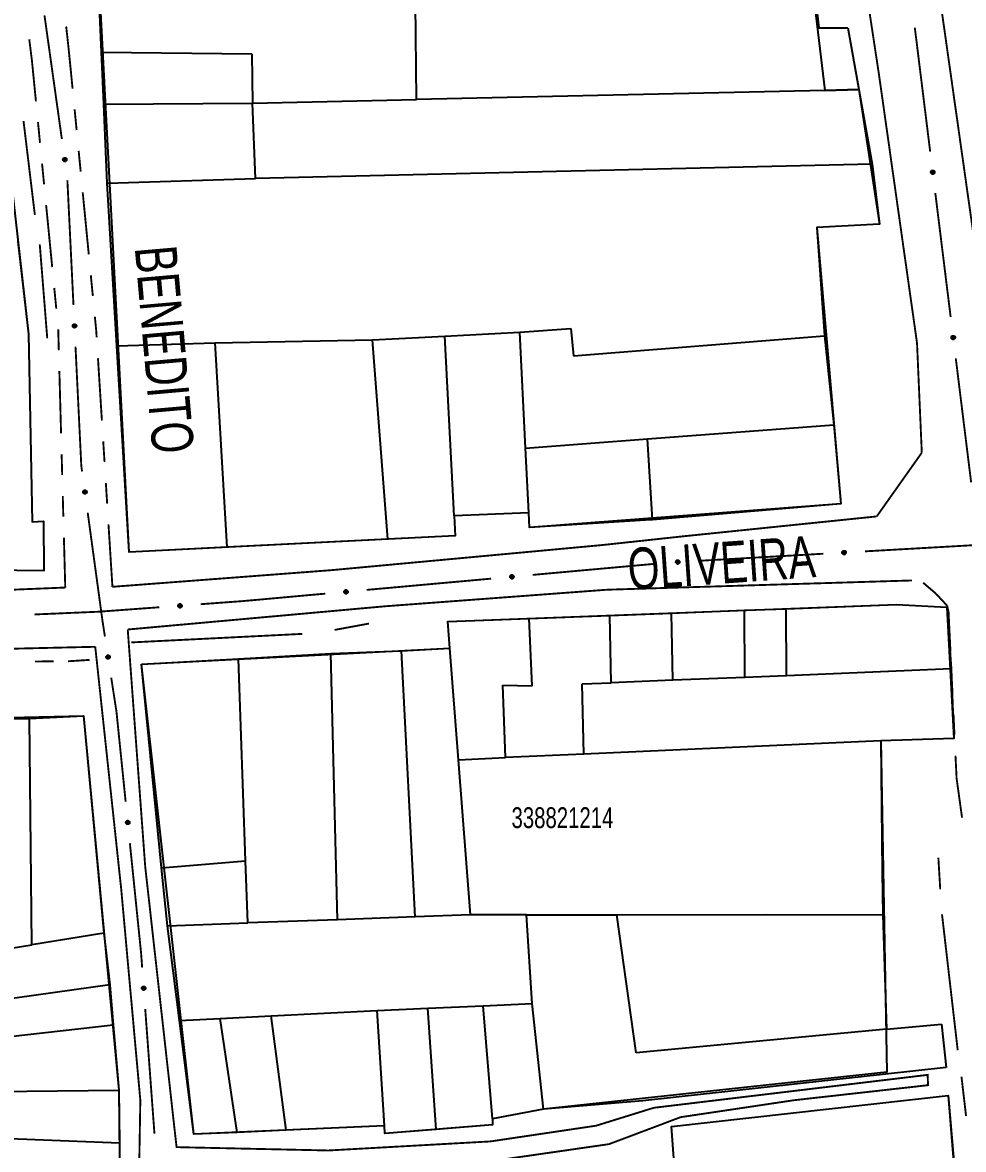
# Model space of a CAD drawing. Extents: x 203614 to 206284, y 4847494 to 4848495.
# Drawn here: x 204097.5 to 204187.9, y 4847630.7 to 4847738.9 of the extents above; entities that cross this region are included whole.
import ezdxf

# ---------------------------------------------------------------- set-up
doc = ezdxf.new("R2010")
doc.units = 0
doc.header["$LTSCALE"] = 1.5
doc.header["$MEASUREMENT"] = 0
doc.linetypes.add('PHANTOMX2', pattern=[5, 2.5, -0.5, 0.5, -0.5, 0.5, -0.5])
for name, color, linetype in [('CD-MALHA-LOTES', 40, 'CONTINUOUS'), ('CD_TXT_QUADRA', 7, 'CONTINUOUS'), ('HD-VALAS-DRENOS', 170, 'CONTINUOUS'), ('RU-QUADRAS', 210, 'CONTINUOUS'), ('SV-EIXO-RUA-N-PAV', 6, 'CONTINUOUS'), ('SV-EIXO-RUA-PAV', 20, 'CONTINUOUS'), ('SV-RUA-NAO-PAV-S-GUIA-C-GUIA', 7, 'PHANTOMX2'), ('SV-RUA-PAVIM-S-GUIA-C-GUIA', 7, 'CONTINUOUS'), ('SV-TXT-RUA-N-PAV-S-GUIA-C-GUIA', 7, 'CONTINUOUS'), ('SV-TXT-RUA-PAV-S-GUIA-C-GUIA', 7, 'CONTINUOUS')]:
    doc.layers.add(name, color=color, linetype=linetype)
doc.styles.add('ARIAL', font='ARIAL.TTF')

msp = doc.modelspace()

# ---------------------------------------------------------------- linework, layer by layer
at = {"layer": 'CD-MALHA-LOTES', "flags": 128}
for points in [[(204105.12, 4847736.07), (204104.65, 4847746.92)], [(204135.37, 4847731.51), (204135.24, 4847746.93)], [(204173.2, 4847745.63), (204174.02, 4847738.39)], [(204174.02, 4847738.39), (204176.82, 4847738.4)], [(204176.82, 4847738.4), (204177.88, 4847732.47)], [(204105.12, 4847736.07), (204119.57, 4847735.91)], [(204105.34, 4847731.06), (204105.12, 4847736.07)], [(204119.57, 4847735.91), (204119.62, 4847731.16)], [(204174.61, 4847732.39), (204135.37, 4847731.51)], [(204177.88, 4847732.47), (204174.61, 4847732.39)], [(204177.88, 4847732.47), (204179.15, 4847725.32)], [(204105.34, 4847731.06), (204119.62, 4847731.16)], [(204105.67, 4847723.48), (204105.34, 4847731.06)], [(204119.62, 4847731.16), (204135.37, 4847731.51)], [(204119.92, 4847723.94), (204119.62, 4847731.16)], [(204179.15, 4847725.32), (204119.92, 4847723.94)], [(204179.15, 4847725.32), (204179.87, 4847719.55)], [(204105.67, 4847723.48), (204119.92, 4847723.94)], [(204106.6, 4847707.86), (204105.67, 4847723.48)], [(204179.87, 4847719.55), (204173.83, 4847719.21)], [(204173.83, 4847719.21), (204174.56, 4847708.82)], [(204097.1, 4847717.88), (204098.13, 4847708.97), (204098.47, 4847690.96)], [(204138.12, 4847708.8), (204145.32, 4847709.17)], [(204145.32, 4847709.17), (204150.22, 4847709.54)], [(204145.87, 4847698.05), (204145.32, 4847709.17)], [(204150.22, 4847709.54), (204150.46, 4847706.89)], [(204106.6, 4847707.86), (204116.06, 4847708.15)], [(204116.06, 4847708.15), (204131.17, 4847708.44)], [(204117.21, 4847688.52), (204116.06, 4847708.15)], [(204131.17, 4847708.44), (204138.12, 4847708.8)], [(204132.62, 4847689.28), (204131.17, 4847708.44)], [(204139.01, 4847691.53), (204138.12, 4847708.8)], [(204150.46, 4847706.89), (204174.56, 4847708.82)], [(204174.56, 4847708.82), (204175.47, 4847700.27)], [(204107.79, 4847688.05), (204106.6, 4847707.86)], [(204157.57, 4847698.93), (204175.47, 4847700.27)], [(204175.47, 4847700.27), (204176.13, 4847692.68)], [(204145.87, 4847698.05), (204157.57, 4847698.93)], [(204158.06, 4847691.16), (204157.57, 4847698.93)], [(204146.18, 4847691.82), (204145.87, 4847698.05)], [(204146.18, 4847691.82), (204139.01, 4847691.53)], [(204146.25, 4847690.41), (204146.18, 4847691.82)], [(204176.13, 4847692.68), (204158.06, 4847691.16)], [(204098.47, 4847690.96), (204099.57, 4847691.03)], [(204099.57, 4847691.03), (204099.59, 4847686.27)], [(204139.01, 4847691.53), (204139.11, 4847689.6)], [(204157.88, 4847691.15), (204146.25, 4847690.41)], [(204158.06, 4847691.16), (204157.88, 4847691.15)], [(204132.62, 4847689.28), (204117.21, 4847688.52)], [(204139.11, 4847689.6), (204132.62, 4847689.28)], [(204117.21, 4847688.52), (204107.79, 4847688.05)], [(204099.59, 4847686.27), (204091.74, 4847686.36)], [(204153.95, 4847681.98), (204159.87, 4847682.2)], [(204159.87, 4847682.2), (204166.89, 4847682.47)], [(204160, 4847675.74), (204159.87, 4847682.2)], [(204166.89, 4847682.47), (204170.89, 4847682.62)], [(204166.91, 4847676.01), (204166.89, 4847682.47)], [(204170.89, 4847682.62), (204181.5, 4847683.03), (204186.33, 4847682.78)], [(204170.91, 4847676.18), (204170.89, 4847682.62)], [(204186.33, 4847682.78), (204186.73, 4847676.85)], [(204138.4, 4847681.39), (204146.22, 4847681.69)], [(204138.6, 4847678.84), (204138.4, 4847681.39)], [(204146.22, 4847681.69), (204153.95, 4847681.98)], [(204146.48, 4847675.22), (204146.22, 4847681.69)], [(204154.08, 4847675.51), (204153.95, 4847681.98)], [(204133.95, 4847678.56), (204138.6, 4847678.84)], [(204139.42, 4847668.12), (204138.6, 4847678.84)], [(204108.96, 4847677.28), (204118.3, 4847677.81)], [(204118.3, 4847677.81), (204127.15, 4847678.32)], [(204118.95, 4847658.39), (204118.3, 4847677.81)], [(204127.15, 4847678.32), (204133.95, 4847678.56)], [(204127.8, 4847652.75), (204127.15, 4847678.32)], [(204135.27, 4847653.02), (204133.95, 4847678.56)], [(204110.9, 4847657.74), (204108.96, 4847677.28)], [(204186.73, 4847676.85), (204170.91, 4847676.18)], [(204186.73, 4847676.85), (204186.99, 4847670.14)], [(204160, 4847675.74), (204154.08, 4847675.51)], [(204166.91, 4847676.01), (204160, 4847675.74)], [(204170.91, 4847676.18), (204166.91, 4847676.01)], [(204143.94, 4847668.32), (204143.68, 4847675.27)], [(204143.68, 4847675.27), (204146.48, 4847675.22)], [(204151.31, 4847675.41), (204154.08, 4847675.51)], [(204151.45, 4847668.65), (204151.31, 4847675.41)], [(204098.21, 4847672.08), (204103.41, 4847672.33)], [(204103.41, 4847672.33), (204105.36, 4847651.47)], [(204092.95, 4847671.98), (204098.21, 4847672.08)], [(204098.43, 4847650.34), (204098.21, 4847672.08)], [(204186.99, 4847670.14), (204179.97, 4847669.92)], [(204179.97, 4847669.92), (204151.45, 4847668.65)], [(204179.97, 4847669.92), (204180.11, 4847657.27)], [(204139.42, 4847668.12), (204143.94, 4847668.32)], [(204140.56, 4847653.21), (204139.42, 4847668.12)], [(204151.45, 4847668.65), (204143.94, 4847668.32)], [(204110.9, 4847657.74), (204118.95, 4847658.39)], [(204119.19, 4847652.45), (204118.95, 4847658.39)], [(204111.48, 4847652.17), (204110.9, 4847657.74)], [(204180.11, 4847657.27), (204180.19, 4847653.22)], [(204135.27, 4847653.02), (204127.8, 4847652.75)], [(204140.56, 4847653.21), (204135.27, 4847653.02)], [(204145.94, 4847653.22), (204140.56, 4847653.21)], [(204145.94, 4847653.22), (204154.64, 4847653.23)], [(204146.48, 4847644.7), (204145.94, 4847653.22)], [(204154.64, 4847653.23), (204169.02, 4847653.26)], [(204156.47, 4847639.96), (204154.64, 4847653.23)], [(204169.02, 4847653.26), (204180.19, 4847653.22)], [(204180.19, 4847653.22), (204180.54, 4847642.23)], [(204111.48, 4847652.17), (204119.19, 4847652.45)], [(204112.62, 4847643.06), (204111.48, 4847652.17)], [(204127.8, 4847652.75), (204119.19, 4847652.45)], [(204105.36, 4847651.47), (204098.43, 4847650.34)], [(204105.36, 4847651.47), (204105.93, 4847646.51)], [(204093.26, 4847649.51), (204098.43, 4847650.34)], [(204105.93, 4847646.51), (204093.35, 4847644.75)], [(204105.93, 4847646.51), (204106.26, 4847642.67)], [(204131.62, 4847644.04), (204136.47, 4847644.25)], [(204136.47, 4847644.25), (204141.8, 4847644.49)], [(204137.27, 4847632.6), (204136.47, 4847644.25)], [(204141.8, 4847644.49), (204146.48, 4847644.7)], [(204142.68, 4847633.63), (204141.8, 4847644.49)], [(204147.6, 4847634.57), (204146.48, 4847644.7)], [(204112.62, 4847643.06), (204116.53, 4847643.26)], [(204116.53, 4847643.26), (204121.44, 4847643.52)], [(204118.16, 4847632.32), (204116.53, 4847643.26)], [(204121.44, 4847643.52), (204131.62, 4847644.04)], [(204122.88, 4847632.54), (204121.44, 4847643.52)], [(204132.31, 4847632.96), (204131.62, 4847644.04)], [(204074.28, 4847639.05), (204106.26, 4847642.67)], [(204106.26, 4847642.67), (204106.79, 4847636.39)], [(204114.01, 4847632.15), (204112.62, 4847643.06)], [(204180.54, 4847642.23), (204156.47, 4847639.96)], [(204180.54, 4847642.23), (204185.81, 4847642.73)], [(204185.81, 4847642.73), (204186.26, 4847638.55)], [(204186.26, 4847638.55), (204157.11, 4847635.36), (204147.6, 4847634.57)], [(204074.33, 4847636.03), (204106.79, 4847636.39)], [(204106.79, 4847636.39), (204106.85, 4847631.33)], [(204159.87, 4847632.89), (204186.45, 4847635.88)], [(204186.45, 4847635.88), (204187.01, 4847629.57)], [(204147.6, 4847634.57), (204142.68, 4847633.63)], [(204142.68, 4847633.63), (204142.69, 4847633.04)], [(204074.43, 4847632.61), (204106.85, 4847631.33)], [(204118.16, 4847632.32), (204114.01, 4847632.15)], [(204122.88, 4847632.54), (204118.16, 4847632.32)], [(204132.31, 4847632.96), (204122.88, 4847632.54)], [(204132.36, 4847632.21), (204132.31, 4847632.96)], [(204137.27, 4847632.6), (204132.36, 4847632.21)], [(204142.69, 4847633.04), (204137.27, 4847632.6)], [(204160.33, 4847626.79), (204159.87, 4847632.89)], [(204106.85, 4847631.33), (204106.89, 4847626.82)]]:
    msp.add_lwpolyline(points, dxfattribs=at)
at = {"layer": 'HD-VALAS-DRENOS', "const_width": 0.18, "flags": 128}
for points in [[(204098.73, 4847720.43), (204097.64, 4847729.45)], [(204099.92, 4847708.59), (204099.2, 4847717.61)], [(204130.82, 4847681.19), (204127.52, 4847680.58)], [(204124.43, 4847680.2), (204107.99, 4847679.38)], [(204103.98, 4847677.7), (204101.91, 4847677.57)], [(204100.54, 4847677.56), (204098.75, 4847677.55)], [(204185.69, 4847655.68), (204185.51, 4847658.71)], [(204187.37, 4847640.22), (204185.86, 4847653.27)], [(204188.17, 4847633.91), (204187.73, 4847637.68)]]:
    msp.add_lwpolyline(points, dxfattribs=at)
at = {"layer": 'RU-QUADRAS', "color": 6, "linetype": 'Continuous'}
msp.add_lwpolyline([(204027.95, 4847729.84), (204027.94, 4847736.42), (204029.07, 4847745.01), (204030.07, 4847776.67), (204029.97, 4847799.67), (204031.77, 4847799.67), (204032.48, 4847832.94), (204085.15, 4847832.02, 0.0194719882), (204087.44, 4847788), (204094.52, 4847740.43), (204098.13, 4847708.97), (204098.47, 4847690.96), (204099.57, 4847691.03), (204099.59, 4847686.27), (204091.74, 4847686.36), (204044.85, 4847684.53), (204044.98, 4847683.22), (204029.17, 4847682.6), (204028.93, 4847715)], format="xyb", close=True, dxfattribs=at)
for points in [[(204167.35, 4847792.99), (204174.61, 4847732.39), (204177.88, 4847732.47), (204179.87, 4847719.55), (204173.83, 4847719.21), (204176.13, 4847692.68), (204146.25, 4847690.41), (204146.18, 4847691.82), (204139.01, 4847691.53), (204139.11, 4847689.6), (204107.79, 4847688.05), (204104.42, 4847752.09)], [(204160.33, 4847626.79), (204159.87, 4847632.89), (204186.45, 4847635.88), (204187.79, 4847619.2)]]:
    msp.add_lwpolyline(points, dxfattribs=at)
msp.add_lwpolyline([(204108.96, 4847677.28), (204138.6, 4847678.84), (204138.4, 4847681.39), (204181.5, 4847683.03), (204186.33, 4847682.78), (204186.99, 4847670.14), (204179.97, 4847669.92), (204180.55, 4847638.11), (204147.6, 4847634.57), (204142.68, 4847633.63), (204142.69, 4847633.04), (204132.36, 4847632.21), (204132.31, 4847632.96), (204114.01, 4847632.15)], close=True, dxfattribs=at)
msp.add_lwpolyline([(203982.7, 4847584.85, -0.0098193864), (203984.47, 4847652.92), (203983.48, 4847652.96), (203983.69, 4847670.61), (204028.15, 4847670.56), (204065.14, 4847672.38), (204065.18, 4847671.46), (204103.41, 4847672.33), (204106.79, 4847636.39), (204106.89, 4847626.82)], format="xyb", dxfattribs=at)
at = {"layer": 'SV-EIXO-RUA-N-PAV', "const_width": 0.18, "flags": 128}
for points in [[(204099.651447, 4847739.60665), (204101.322125, 4847727.723517)], [(204101.853647, 4847723.760076), (204102.438002, 4847711.774313)], [(204102.632787, 4847707.779058), (204103.168445, 4847696.792108)], [(204103.168445, 4847696.792108), (204103.19, 4847696.35)], [(204103.19, 4847696.35), (204103.26544, 4847695.797762)], [(204103.806845, 4847691.834572), (204105.160358, 4847681.926595)], [(204105.160358, 4847681.926595), (204105.22, 4847681.49)], [(204105.22, 4847681.49), (204105.456978, 4847679.948762)], [(204106.064869, 4847675.995223), (204106.520787, 4847673.030069)], [(204106.520787, 4847673.030069), (204106.57, 4847672.71)], [(204106.57, 4847672.71), (204107.450675, 4847664.078643)], [(204107.856695, 4847660.099303), (204108.871745, 4847650.150952)], [(204108.871745, 4847650.150952), (204108.93, 4847649.58)], [(204108.93, 4847649.58), (204109.035318, 4847648.157811)], [(204109.330725, 4847644.168734), (204110.216943, 4847632.201503)]]:
    msp.add_lwpolyline(points, dxfattribs=at)
at = {"layer": 'SV-EIXO-RUA-N-PAV', "flags": 128}
for points in [[(204101.689577, 4847725.900602), (204101.729051, 4847725.871727), (204101.757073, 4847725.838838), (204101.772549, 4847725.80468), (204101.778355, 4847725.770929), (204101.780405, 4847725.735732), (204101.774643, 4847725.69979), (204101.759411, 4847725.661314), (204101.730723, 4847725.621513), (204101.695145, 4847725.595021), (204101.662468, 4847725.578057), (204101.627624, 4847725.569977), (204101.593398, 4847725.568558), (204101.556261, 4847725.575778), (204101.517421, 4847725.591595), (204101.478097, 4847725.62141), (204101.450846, 4847725.653842), (204101.436744, 4847725.687275), (204101.428843, 4847725.722356), (204101.427181, 4847725.758315), (204101.43304, 4847725.793564), (204101.449036, 4847725.832641), (204101.478978, 4847725.871064), (204101.511015, 4847725.898613), (204101.54424, 4847725.91318), (204101.578953, 4847725.920182), (204101.614231, 4847725.922667), (204101.650602, 4847725.918379), (204101.689577, 4847725.900602)], [(204102.638348, 4847709.925556), (204102.675036, 4847709.893214), (204102.699955, 4847709.857916), (204102.712264, 4847709.822493), (204102.71498, 4847709.788355), (204102.713824, 4847709.753117), (204102.704821, 4847709.717847), (204102.686158, 4847709.680914), (204102.653973, 4847709.643883), (204102.616135, 4847709.620733), (204102.582053, 4847709.606806), (204102.546619, 4847709.601925), (204102.512405, 4847709.603621), (204102.476078, 4847709.614185), (204102.438835, 4847709.633464), (204102.402382, 4847709.666728), (204102.37819, 4847709.701501), (204102.367183, 4847709.736076), (204102.362501, 4847709.771731), (204102.364112, 4847709.807692), (204102.373149, 4847709.842263), (204102.392628, 4847709.879726), (204102.425937, 4847709.91527), (204102.460343, 4847709.939795), (204102.494755, 4847709.951284), (204102.52996, 4847709.955103), (204102.565318, 4847709.954374), (204102.601149, 4847709.9468), (204102.638348, 4847709.925556)], [(204103.625763, 4847693.973425), (204103.665124, 4847693.944395), (204103.693017, 4847693.911397), (204103.70836, 4847693.877179), (204103.714033, 4847693.843406), (204103.715946, 4847693.808201), (204103.710044, 4847693.772281), (204103.694662, 4847693.733866), (204103.665818, 4847693.694177), (204103.630137, 4847693.667825), (204103.597394, 4847693.650988), (204103.562518, 4847693.643044), (204103.528287, 4847693.641759), (204103.491179, 4847693.649124), (204103.452401, 4847693.665093), (204103.413194, 4847693.695062), (204103.38607, 4847693.7276), (204103.372099, 4847693.761087), (204103.364335, 4847693.796199), (204103.362813, 4847693.832164), (204103.36881, 4847693.86739), (204103.384958, 4847693.906405), (204103.41505, 4847693.94471), (204103.447194, 4847693.972133), (204103.480477, 4847693.986571), (204103.515217, 4847693.993436), (204103.550504, 4847693.995784), (204103.586858, 4847693.991354), (204103.625763, 4847693.973425)], [(204105.84789, 4847678.130734), (204105.887733, 4847678.102369), (204105.916177, 4847678.069844), (204105.932092, 4847678.035888), (204105.938332, 4847678.002215), (204105.940835, 4847677.967047), (204105.935537, 4847677.931034), (204105.920802, 4847677.892365), (204105.89263, 4847677.852197), (204105.857396, 4847677.82525), (204105.824941, 4847677.807866), (204105.790203, 4847677.799337), (204105.755998, 4847677.797478), (204105.718772, 4847677.804218), (204105.679731, 4847677.819533), (204105.640026, 4847677.84884), (204105.612359, 4847677.880918), (204105.597828, 4847677.914165), (204105.589475, 4847677.949142), (204105.58735, 4847677.985077), (204105.592755, 4847678.020398), (204105.608245, 4847678.059679), (204105.63769, 4847678.098484), (204105.669368, 4847678.126443), (204105.702403, 4847678.141438), (204105.737024, 4847678.148886), (204105.772266, 4847678.151826), (204105.80869, 4847678.148007), (204105.84789, 4847678.130734)], [(204107.748612, 4847662.243085), (204107.786961, 4847662.212731), (204107.813714, 4847662.178801), (204107.827881, 4847662.14408), (204107.8324, 4847662.110133), (204107.833112, 4847662.074883), (204107.825989, 4847662.039186), (204107.809306, 4847662.001317), (204107.779127, 4847661.962634), (204107.742568, 4847661.937513), (204107.709271, 4847661.921802), (204107.674145, 4847661.915052), (204107.63989, 4847661.914934), (204107.603054, 4847661.923559), (204107.564842, 4847661.94084), (204107.526679, 4847661.972128), (204107.50068, 4847662.005572), (204107.487859, 4847662.039516), (204107.481296, 4847662.074872), (204107.481001, 4847662.110868), (204107.488195, 4847662.145869), (204107.505663, 4847662.184311), (204107.537044, 4847662.221568), (204107.570104, 4847662.24788), (204107.603858, 4847662.261175), (204107.638813, 4847662.266852), (204107.674159, 4847662.267996), (204107.710341, 4847662.262329), (204107.748612, 4847662.243085)], [(204109.28219, 4847646.31469), (204109.319682, 4847646.283283), (204109.345482, 4847646.248624), (204109.358681, 4847646.213523), (204109.362256, 4847646.179464), (204109.361989, 4847646.144208), (204109.353877, 4847646.108722), (204109.33615, 4847646.071331), (204109.304909, 4847646.0335), (204109.267667, 4847646.009404), (204109.233946, 4847645.994623), (204109.198646, 4847645.98885), (204109.164401, 4847645.989684), (204109.127819, 4847645.999328), (204109.090102, 4847646.017663), (204109.052822, 4847646.049998), (204109.027761, 4847646.084151), (204109.015887, 4847646.118437), (204109.010308, 4847646.153962), (204109.011012, 4847646.189953), (204109.019175, 4847646.22474), (204109.037704, 4847646.262682), (204109.070106, 4847646.299055), (204109.103884, 4847646.324438), (204109.137994, 4847646.336791), (204109.173093, 4847646.341496), (204109.208457, 4847646.341658), (204109.244468, 4847646.33499), (204109.28219, 4847646.31469)]]:
    msp.add_lwpolyline(points, close=True, dxfattribs=at)
for points in [[(204101.427181, 4847725.758315), (204101.450846, 4847725.653842)], [(204101.431344, 4847725.77173), (204101.463094, 4847725.643912)], [(204101.43304, 4847725.793564), (204101.478097, 4847725.62141)], [(204101.444161, 4847725.807981), (204101.496219, 4847725.61412)], [(204101.449036, 4847725.832641), (204101.517421, 4847725.591595)], [(204101.466056, 4847725.848264), (204101.535911, 4847725.58663)], [(204101.478978, 4847725.871064), (204101.556261, 4847725.575778)], [(204101.494306, 4847725.88255), (204101.573132, 4847725.576706)], [(204101.511015, 4847725.898613), (204101.593398, 4847725.568558)], [(204101.527349, 4847725.902353), (204101.609594, 4847725.572186)], [(204101.54424, 4847725.91318), (204101.627624, 4847725.569977)], [(204101.561531, 4847725.914048), (204101.642214, 4847725.575394)], [(204101.578953, 4847725.920182), (204101.662468, 4847725.578057)], [(204101.598204, 4847725.917826), (204101.67988, 4847725.591714)], [(204101.614231, 4847725.922667), (204101.695145, 4847725.595021)], [(204101.632935, 4847725.91582), (204101.712732, 4847725.612868)], [(204101.650602, 4847725.918379), (204101.730723, 4847725.621513)], [(204101.668426, 4847725.908408), (204101.742714, 4847725.644642)], [(204101.689577, 4847725.900602), (204101.759411, 4847725.661314)], [(204101.71044, 4847725.884), (204101.76558, 4847725.687817)], [(204101.729051, 4847725.871727), (204101.774643, 4847725.69979)], [(204101.745106, 4847725.853047), (204101.775315, 4847725.72639)], [(204101.757073, 4847725.838838), (204101.780405, 4847725.735732)], [(204102.364112, 4847709.807692), (204102.37819, 4847709.701501)], [(204102.369477, 4847709.820674), (204102.389485, 4847709.690499)], [(204102.373149, 4847709.842263), (204102.402382, 4847709.666728)], [(204102.385533, 4847709.85561), (204102.419767, 4847709.657822)], [(204102.392628, 4847709.879726), (204102.438835, 4847709.633464)], [(204102.410997, 4847709.893737), (204102.456797, 4847709.62684)], [(204102.425937, 4847709.91527), (204102.476078, 4847709.614185)], [(204102.442245, 4847709.925316), (204102.492963, 4847709.613576)], [(204102.460343, 4847709.939795), (204102.512405, 4847709.603621)], [(204102.47695, 4847709.942035), (204102.528864, 4847709.605763)], [(204102.494755, 4847709.951284), (204102.546619, 4847709.601925)], [(204102.512053, 4847709.950578), (204102.56164, 4847709.605995)], [(204102.52996, 4847709.955103), (204102.582053, 4847709.606806)], [(204102.548918, 4847709.951009), (204102.600633, 4847709.618825)], [(204102.565318, 4847709.954374), (204102.616135, 4847709.620733)], [(204102.583323, 4847709.945855), (204102.635271, 4847709.636908)], [(204102.601149, 4847709.9468), (204102.653973, 4847709.643883)], [(204102.617993, 4847709.93525), (204102.668015, 4847709.665827)], [(204102.638348, 4847709.925556), (204102.686158, 4847709.680914)], [(204102.657616, 4847709.907127), (204102.694709, 4847709.706746)], [(204102.675036, 4847709.893214), (204102.704821, 4847709.717847)], [(204102.689328, 4847709.873153), (204102.707906, 4847709.744276)], [(204102.699955, 4847709.857916), (204102.713824, 4847709.753117)], [(204103.41505, 4847693.94471), (204103.491179, 4847693.649124)], [(204103.430424, 4847693.956136), (204103.508053, 4847693.649986)], [(204103.447194, 4847693.972133), (204103.528287, 4847693.641759)], [(204103.463543, 4847693.97581), (204103.544497, 4847693.645324)], [(204103.480477, 4847693.986571), (204103.562518, 4847693.643044)], [(204103.497771, 4847693.987371), (204103.577129, 4847693.648405)], [(204103.515217, 4847693.993436), (204103.597394, 4847693.650988)], [(204103.534459, 4847693.991006), (204103.614859, 4847693.664576)], [(204103.550504, 4847693.995784), (204103.630137, 4847693.667825)], [(204103.569181, 4847693.988863), (204103.647794, 4847693.685602)], [(204103.586858, 4847693.991354), (204103.665818, 4847693.694177)], [(204103.604643, 4847693.981313), (204103.677899, 4847693.717258)], [(204103.625763, 4847693.973425), (204103.694662, 4847693.733866)], [(204103.646561, 4847693.956741), (204103.700934, 4847693.760344)], [(204103.665124, 4847693.944395), (204103.710044, 4847693.772281)], [(204103.362813, 4847693.832164), (204103.38607, 4847693.7276)], [(204103.367029, 4847693.845563), (204103.398279, 4847693.717621)], [(204103.36881, 4847693.86739), (204103.413194, 4847693.695062)], [(204103.379987, 4847693.881763), (204103.431287, 4847693.687701)], [(204103.384958, 4847693.906405), (204103.452401, 4847693.665093)], [(204103.40204, 4847693.92196), (204103.470871, 4847693.660056)], [(204103.681106, 4847693.925653), (204103.710819, 4847693.798879)], [(204103.693017, 4847693.911397), (204103.715946, 4847693.808201)], [(204105.58735, 4847677.985077), (204105.612359, 4847677.880918)], [(204105.59134, 4847677.998545), (204105.624734, 4847677.871146)], [(204105.592755, 4847678.020398), (204105.640026, 4847677.84884)], [(204105.603688, 4847678.034957), (204105.65824, 4847677.841784)], [(204105.608245, 4847678.059679), (204105.679731, 4847677.819533)], [(204105.625063, 4847678.075519), (204105.698283, 4847677.814807)], [(204105.63769, 4847678.098484), (204105.718772, 4847677.804218)], [(204105.652869, 4847678.110166), (204105.735629, 4847677.805363)], [(204105.669368, 4847678.126443), (204105.755998, 4847677.797478)], [(204105.685653, 4847678.130393), (204105.772146, 4847677.801314)], [(204105.702403, 4847678.141438), (204105.790203, 4847677.799337)], [(204105.719682, 4847678.142528), (204105.804722, 4847677.804942)], [(204105.737024, 4847678.148886), (204105.824941, 4847677.807866)], [(204105.756303, 4847678.146779), (204105.842175, 4847677.821745)], [(204105.772266, 4847678.151826), (204105.857396, 4847677.82525)], [(204105.791057, 4847678.14522), (204105.874752, 4847677.843321)], [(204105.80869, 4847678.148007), (204105.89263, 4847677.852197)], [(204105.82664, 4847678.138266), (204105.904321, 4847677.875479)], [(204105.84789, 4847678.130734), (204105.920802, 4847677.892365)], [(204105.868965, 4847678.114401), (204105.926629, 4847677.918945)], [(204105.887733, 4847678.102369), (204105.935537, 4847677.931034)], [(204105.904028, 4847678.083898), (204105.935866, 4847677.95764)], [(204105.916177, 4847678.069844), (204105.940835, 4847677.967047)], [(204107.481001, 4847662.110868), (204107.50068, 4847662.005572)], [(204107.485671, 4847662.124115), (204107.512542, 4847661.995183)], [(204107.488195, 4847662.145869), (204107.526679, 4847661.972128)], [(204107.499855, 4847662.159853), (204107.544512, 4847661.964155)], [(204107.505663, 4847662.184311), (204107.564842, 4847661.94084)], [(204107.523265, 4847662.199275), (204107.58313, 4847661.935176)], [(204107.537044, 4847662.221568), (204107.603054, 4847661.923559)], [(204107.552797, 4847662.232463), (204107.619948, 4847661.923845)], [(204107.570104, 4847662.24788), (204107.63989, 4847661.914934)], [(204107.586568, 4847662.250997), (204107.656212, 4847661.917944)], [(204107.603858, 4847662.261175), (204107.674145, 4847661.915052)], [(204107.62117, 4847662.261385), (204107.68893, 4847661.919911)], [(204107.638813, 4847662.266852), (204107.709271, 4847661.921802)], [(204107.65796, 4847662.263767), (204107.727188, 4847661.934787)], [(204107.674159, 4847662.267996), (204107.742568, 4847661.937513)], [(204107.69259, 4847662.260443), (204107.760821, 4847661.954678)], [(204107.710341, 4847662.262329), (204107.779127, 4847661.962634)], [(204107.727773, 4847662.251688), (204107.791988, 4847661.98529)], [(204107.748612, 4847662.243085), (204107.809306, 4847662.001317)], [(204107.768829, 4847662.225702), (204107.816478, 4847662.027566)], [(204107.786961, 4847662.212731), (204107.825989, 4847662.039186)], [(204107.802295, 4847662.193455), (204107.82767, 4847662.065741)], [(204107.813714, 4847662.178801), (204107.833112, 4847662.074883)], [(204109.120428, 4847646.327097), (204109.1808, 4847645.99224)], [(204109.137994, 4847646.336791), (204109.198646, 4847645.98885)], [(204109.155305, 4847646.336521), (204109.21356, 4847645.993297)], [(204109.173093, 4847646.341496), (204109.233946, 4847645.994623)], [(204109.192147, 4847646.337881), (204109.252217, 4847646.007106)], [(204109.208457, 4847646.341658), (204109.267667, 4847646.009404)], [(204109.226671, 4847646.333596), (204109.286389, 4847646.026056)], [(204109.244468, 4847646.33499), (204109.304909, 4847646.0335)], [(204109.011012, 4847646.189953), (204109.027761, 4847646.084151)], [(204109.016048, 4847646.203065), (204109.03933, 4847646.073437)], [(204109.019175, 4847646.22474), (204109.052822, 4847646.049998)], [(204109.031219, 4847646.238395), (204109.070426, 4847646.041533)], [(204109.037704, 4847646.262682), (204109.090102, 4847646.017663)], [(204109.055714, 4847646.277152), (204109.108225, 4847646.011494)], [(204109.070106, 4847646.299055), (204109.127819, 4847645.999328)], [(204109.086156, 4847646.309508), (204109.144714, 4847645.999145)], [(204109.103884, 4847646.324438), (204109.164401, 4847645.989684)], [(204109.261598, 4847646.323869), (204109.318393, 4847646.055791)], [(204109.28219, 4847646.31469), (204109.33615, 4847646.071331)], [(204109.301917, 4847646.296753), (204109.344048, 4847646.09737)], [(204109.319682, 4847646.283283), (204109.353877, 4847646.108722)], [(204109.334475, 4847646.263589), (204109.356295, 4847646.13522)], [(204109.345482, 4847646.248624), (204109.361989, 4847646.144208)]]:
    msp.add_lwpolyline(points, dxfattribs=at)
at = {"layer": 'SV-EIXO-RUA-PAV', "const_width": 0.18, "flags": 128}
for points in [[(204183.248647, 4847738.422175), (204184.723748, 4847726.513183)], [(204185.215448, 4847722.543519), (204186.690549, 4847710.634528)], [(204187.182249, 4847706.664864), (204188.657349, 4847694.755873)], [(204178.453567, 4847688.12392), (204189.435814, 4847688.748626)], [(204162.47939, 4847687.215257), (204174.460023, 4847687.896754)], [(204146.537731, 4847685.865034), (204158.48895, 4847686.945947)], [(204130.602773, 4847684.423818), (204142.553991, 4847685.50473)], [(204114.66225, 4847683.050427), (204118.651446, 4847683.344216)], [(204118.651446, 4847683.344216), (204118.73, 4847683.35)], [(204118.73, 4847683.35), (204126.619033, 4847684.063513)], [(204098.694465, 4847682.063881), (204104.688919, 4847682.321781)], [(204104.688919, 4847682.321781), (204104.88, 4847682.33)], [(204104.88, 4847682.33), (204110.673054, 4847682.756637)]]:
    msp.add_lwpolyline(points, dxfattribs=at)
at = {"layer": 'SV-EIXO-RUA-PAV', "flags": 128}
for points in [[(204185.061182, 4847724.684474), (204185.100176, 4847724.654953), (204185.127654, 4847724.621608), (204185.142566, 4847724.5872), (204185.147816, 4847724.553359), (204185.149287, 4847724.518133), (204185.142935, 4847724.48229), (204185.127073, 4847724.44407), (204185.097735, 4847724.404746), (204185.061726, 4847724.378843), (204185.028775, 4847724.362418), (204184.993802, 4847724.354912), (204184.959558, 4847724.354056), (204184.922544, 4847724.361885), (204184.883969, 4847724.378338), (204184.845141, 4847724.408796), (204184.818427, 4847724.441672), (204184.804877, 4847724.475331), (204184.797553, 4847724.510538), (204184.796482, 4847724.546519), (204184.802921, 4847724.581667), (204184.819556, 4847724.620477), (204184.850126, 4847724.658402), (204184.882611, 4847724.68542), (204184.916072, 4847724.69944), (204184.950895, 4847724.705869), (204184.986209, 4847724.707775), (204185.022505, 4847724.702889), (204185.061182, 4847724.684474)], [(204187.027982, 4847708.805819), (204187.066977, 4847708.776298), (204187.094454, 4847708.742953), (204187.109367, 4847708.708545), (204187.114617, 4847708.674704), (204187.116088, 4847708.639477), (204187.109736, 4847708.603635), (204187.093874, 4847708.565415), (204187.064535, 4847708.52609), (204187.028526, 4847708.500187), (204186.995575, 4847708.483762), (204186.960603, 4847708.476256), (204186.926358, 4847708.4754), (204186.889345, 4847708.48323), (204186.85077, 4847708.499683), (204186.811942, 4847708.530141), (204186.785228, 4847708.563016), (204186.771677, 4847708.596676), (204186.764354, 4847708.631883), (204186.763283, 4847708.667864), (204186.769721, 4847708.703012), (204186.786357, 4847708.741821), (204186.816927, 4847708.779747), (204186.849412, 4847708.806765), (204186.882872, 4847708.820784), (204186.917696, 4847708.827214), (204186.953009, 4847708.829119), (204186.989305, 4847708.824234), (204187.027982, 4847708.805819)], [(204176.307095, 4847688.11208), (204176.339138, 4847688.149029), (204176.374233, 4847688.174233), (204176.409555, 4847688.18683), (204176.44367, 4847688.189822), (204176.478917, 4847688.188952), (204176.514259, 4847688.180235), (204176.551341, 4847688.161872), (204176.588632, 4847688.129988), (204176.612088, 4847688.092339), (204176.62629, 4847688.058371), (204176.631459, 4847688.022977), (204176.63004, 4847687.988752), (204176.619771, 4847687.95234), (204176.600795, 4847687.914942), (204176.567827, 4847687.87822), (204176.533251, 4847687.853747), (204176.498766, 4847687.84246), (204176.463151, 4847687.83749), (204176.427178, 4847687.838809), (204176.392535, 4847687.847565), (204176.354915, 4847687.86674), (204176.319102, 4847687.899759), (204176.2943, 4847687.933966), (204176.282532, 4847687.968283), (204176.278427, 4847688.003457), (204176.27887, 4847688.038819), (204176.286153, 4847688.07471), (204176.307095, 4847688.11208)], [(204160.332918, 4847687.203417), (204160.364961, 4847687.240366), (204160.400056, 4847687.26557), (204160.435378, 4847687.278166), (204160.469493, 4847687.281159), (204160.50474, 4847687.280289), (204160.540082, 4847687.271572), (204160.577164, 4847687.253208), (204160.614455, 4847687.221325), (204160.637911, 4847687.183676), (204160.652113, 4847687.149708), (204160.657282, 4847687.114314), (204160.655863, 4847687.080088), (204160.645594, 4847687.043676), (204160.626618, 4847687.006278), (204160.59365, 4847686.969557), (204160.559074, 4847686.945084), (204160.524589, 4847686.933797), (204160.488974, 4847686.928826), (204160.453001, 4847686.930145), (204160.418358, 4847686.938902), (204160.380738, 4847686.958077), (204160.344925, 4847686.991096), (204160.320123, 4847687.025303), (204160.308355, 4847687.05962), (204160.30425, 4847687.094793), (204160.304693, 4847687.130156), (204160.311976, 4847687.166047), (204160.332918, 4847687.203417)], [(204144.392849, 4847685.781573), (204144.423642, 4847685.819571), (204144.457876, 4847685.845932), (204144.492758, 4847685.8597), (204144.526754, 4847685.863829), (204144.56201, 4847685.864136), (204144.597623, 4847685.856603), (204144.635298, 4847685.839487), (204144.673632, 4847685.808866), (204144.698331, 4847685.772021), (204144.713659, 4847685.738546), (204144.720006, 4847685.703344), (204144.71973, 4847685.66909), (204144.710682, 4847685.632356), (204144.692964, 4847685.594345), (204144.66124, 4847685.556544), (204144.6275, 4847685.530931), (204144.593411, 4847685.5185), (204144.557982, 4847685.512343), (204144.521985, 4847685.512461), (204144.487068, 4847685.520057), (204144.44883, 4847685.537965), (204144.411935, 4847685.569771), (204144.386005, 4847685.603131), (204144.373098, 4847685.637037), (204144.367822, 4847685.672054), (204144.367085, 4847685.707411), (204144.373166, 4847685.743526), (204144.392849, 4847685.781573)], [(204128.457891, 4847684.340356), (204128.488683, 4847684.378355), (204128.522918, 4847684.404715), (204128.5578, 4847684.418483), (204128.591796, 4847684.422612), (204128.627052, 4847684.422919), (204128.662665, 4847684.415387), (204128.70034, 4847684.398271), (204128.738674, 4847684.367649), (204128.763373, 4847684.330804), (204128.778701, 4847684.297329), (204128.785047, 4847684.262127), (204128.784772, 4847684.227873), (204128.775724, 4847684.191139), (204128.758006, 4847684.153128), (204128.726282, 4847684.115327), (204128.692542, 4847684.089714), (204128.658453, 4847684.077283), (204128.623023, 4847684.071126), (204128.587026, 4847684.071244), (204128.55211, 4847684.07884), (204128.513872, 4847684.096749), (204128.476977, 4847684.128555), (204128.451046, 4847684.161915), (204128.43814, 4847684.19582), (204128.432864, 4847684.230837), (204128.432126, 4847684.266194), (204128.438208, 4847684.302309), (204128.457891, 4847684.340356)], [(204112.516274, 4847683.002762), (204112.547696, 4847683.040241), (204112.582366, 4847683.066027), (204112.617473, 4847683.079211), (204112.651533, 4847683.082773), (204112.686789, 4847683.082491), (204112.722272, 4847683.074365), (204112.759656, 4847683.056623), (204112.797474, 4847683.025366), (204112.821555, 4847682.988115), (204112.836322, 4847682.954388), (204112.84208, 4847682.919086), (204112.841233, 4847682.884841), (204112.831573, 4847682.848263), (204112.813224, 4847682.810553), (204112.780873, 4847682.773286), (204112.746711, 4847682.74824), (204112.712419, 4847682.736379), (204112.676892, 4847682.730815), (204112.640902, 4847682.731533), (204112.606117, 4847682.73971), (204112.568183, 4847682.758254), (204112.531824, 4847682.790671), (204112.506454, 4847682.824459), (204112.494115, 4847682.858575), (204112.489424, 4847682.893675), (204112.489276, 4847682.92904), (204112.495959, 4847682.965048), (204112.516274, 4847683.002762)]]:
    msp.add_lwpolyline(points, close=True, dxfattribs=at)
for points in [[(204184.796482, 4847724.546519), (204184.818427, 4847724.441672)], [(204184.800866, 4847724.559865), (204184.83051, 4847724.431541)], [(204184.802921, 4847724.581667), (204184.845141, 4847724.408796)], [(204184.814277, 4847724.595899), (204184.863141, 4847724.401209)], [(204184.819556, 4847724.620477), (204184.883969, 4847724.378338)], [(204184.836831, 4847724.635817), (204184.902375, 4847724.37307)], [(204184.850126, 4847724.658402), (204184.922544, 4847724.361885)], [(204184.865641, 4847724.669634), (204184.939429, 4847724.362535)], [(204184.882611, 4847724.68542), (204184.959558, 4847724.354056)], [(204184.899005, 4847724.688891), (204184.975811, 4847724.357417)], [(204184.916072, 4847724.69944), (204184.993802, 4847724.354912)], [(204184.933374, 4847724.700023), (204185.008479, 4847724.360089)], [(204184.950895, 4847724.705869), (204185.028775, 4847724.362418)], [(204184.970105, 4847724.703198), (204185.046408, 4847724.375786)], [(204184.986209, 4847724.707775), (204185.061726, 4847724.378843)], [(204185.004798, 4847724.70062), (204185.079604, 4847724.396397)], [(204185.022505, 4847724.702889), (204185.097735, 4847724.404746)], [(204185.040162, 4847724.692626), (204185.110104, 4847724.427674)], [(204185.061182, 4847724.684474), (204185.127073, 4847724.44407)], [(204185.081769, 4847724.667531), (204185.133677, 4847724.470468)], [(204185.100176, 4847724.654953), (204185.142935, 4847724.48229)], [(204185.115922, 4847724.636012), (204185.144044, 4847724.508876)], [(204185.127654, 4847724.621608), (204185.149287, 4847724.518133)], [(204186.763283, 4847708.667864), (204186.785228, 4847708.563016)], [(204186.767666, 4847708.681209), (204186.79731, 4847708.552886)], [(204186.769721, 4847708.703012), (204186.811942, 4847708.530141)], [(204186.781077, 4847708.717244), (204186.829941, 4847708.522554)], [(204186.786357, 4847708.741821), (204186.85077, 4847708.499683)], [(204186.803632, 4847708.757161), (204186.869176, 4847708.494415)], [(204186.816927, 4847708.779747), (204186.889345, 4847708.48323)], [(204186.832442, 4847708.790979), (204186.906229, 4847708.48388)], [(204186.849412, 4847708.806765), (204186.926358, 4847708.4754)], [(204186.865805, 4847708.810236), (204186.942612, 4847708.478762)], [(204186.882872, 4847708.820784), (204186.960603, 4847708.476256)], [(204186.900175, 4847708.821368), (204186.97528, 4847708.481433)], [(204186.917696, 4847708.827214), (204186.995575, 4847708.483762)], [(204186.936906, 4847708.824542), (204187.013209, 4847708.497131)], [(204186.953009, 4847708.829119), (204187.028526, 4847708.500187)], [(204186.971599, 4847708.821965), (204187.046405, 4847708.517742)], [(204186.989305, 4847708.824234), (204187.064535, 4847708.52609)], [(204187.006962, 4847708.813971), (204187.076904, 4847708.549019)], [(204187.027982, 4847708.805819), (204187.093874, 4847708.565415)], [(204187.048569, 4847708.788875), (204187.100478, 4847708.591812)], [(204187.066977, 4847708.776298), (204187.109736, 4847708.603635)], [(204187.082722, 4847708.757357), (204187.110845, 4847708.63022)], [(204187.094454, 4847708.742953), (204187.116088, 4847708.639477)], [(204176.278427, 4847688.003457), (204176.62629, 4847688.058371)], [(204176.27887, 4847688.038819), (204176.612088, 4847688.092339)], [(204176.282368, 4847688.022447), (204176.614121, 4847688.076853)], [(204176.282532, 4847687.968283), (204176.631459, 4847688.022977)], [(204176.283098, 4847687.985587), (204176.627267, 4847688.037966)], [(204176.286153, 4847688.07471), (204176.588632, 4847688.129988)], [(204176.287242, 4847688.056892), (204176.595759, 4847688.111343)], [(204176.291924, 4847687.950554), (204176.627765, 4847688.005192)], [(204176.2943, 4847687.933966), (204176.63004, 4847687.988752)], [(204176.297566, 4847688.091648), (204176.566575, 4847688.143851)], [(204176.307095, 4847688.11208), (204176.551341, 4847688.161872)], [(204176.308925, 4847687.915986), (204176.620243, 4847687.96923)], [(204176.319102, 4847687.899759), (204176.619771, 4847687.95234)], [(204176.325367, 4847688.131497), (204176.52544, 4847688.170213)], [(204176.339138, 4847688.149029), (204176.514259, 4847688.180235)], [(204176.340755, 4847687.884995), (204176.607273, 4847687.932957)], [(204176.354915, 4847687.86674), (204176.600795, 4847687.914942)], [(204176.359082, 4847688.163483), (204176.487805, 4847688.183106)], [(204176.374233, 4847688.174233), (204176.478917, 4847688.188952)], [(204176.379088, 4847687.859841), (204176.576592, 4847687.895677)], [(204176.392535, 4847687.847565), (204176.567827, 4847687.87822)], [(204176.414153, 4847687.844068), (204176.544161, 4847687.865131)], [(204176.427178, 4847687.838809), (204176.533251, 4847687.853747)], [(204160.30425, 4847687.094793), (204160.652113, 4847687.149708)], [(204160.304693, 4847687.130156), (204160.637911, 4847687.183676)], [(204160.308191, 4847687.113783), (204160.639944, 4847687.16819)], [(204160.308355, 4847687.05962), (204160.657282, 4847687.114314)], [(204160.308921, 4847687.076923), (204160.65309, 4847687.129302)], [(204160.311976, 4847687.166047), (204160.614455, 4847687.221325)], [(204160.313065, 4847687.148229), (204160.621582, 4847687.20268)], [(204160.317747, 4847687.04189), (204160.653588, 4847687.096529)], [(204160.320123, 4847687.025303), (204160.655863, 4847687.080088)], [(204160.323389, 4847687.182984), (204160.592398, 4847687.235188)], [(204160.332918, 4847687.203417), (204160.577164, 4847687.253208)], [(204160.334748, 4847687.007322), (204160.646066, 4847687.060566)], [(204160.344925, 4847686.991096), (204160.645594, 4847687.043676)], [(204160.35119, 4847687.222834), (204160.551263, 4847687.26155)], [(204160.364961, 4847687.240366), (204160.540082, 4847687.271572)], [(204160.366578, 4847686.976332), (204160.633096, 4847687.024293)], [(204160.380738, 4847686.958077), (204160.626618, 4847687.006278)], [(204160.384905, 4847687.25482), (204160.513628, 4847687.274443)], [(204160.400056, 4847687.26557), (204160.50474, 4847687.280289)], [(204160.404911, 4847686.951178), (204160.602415, 4847686.987013)], [(204160.418358, 4847686.938902), (204160.59365, 4847686.969557)], [(204160.439976, 4847686.935405), (204160.569984, 4847686.956467)], [(204160.453001, 4847686.930145), (204160.559074, 4847686.945084)], [(204144.367085, 4847685.707411), (204144.698331, 4847685.772021)], [(204144.367822, 4847685.672054), (204144.713659, 4847685.738546)], [(204144.371127, 4847685.691165), (204144.70088, 4847685.756611)], [(204144.373086, 4847685.654349), (204144.715316, 4847685.718184)], [(204144.373098, 4847685.637037), (204144.720006, 4847685.703344)], [(204144.373166, 4847685.743526), (204144.673632, 4847685.808866)], [(204144.374849, 4847685.725754), (204144.681377, 4847685.79047)], [(204144.383077, 4847685.619631), (204144.716907, 4847685.685446)], [(204144.384007, 4847685.760834), (204144.651124, 4847685.821986)], [(204144.386005, 4847685.603131), (204144.71973, 4847685.66909)], [(204144.392849, 4847685.781573), (204144.635298, 4847685.839487)], [(204144.401221, 4847685.585649), (204144.71059, 4847685.649252)], [(204144.410463, 4847685.801589), (204144.609133, 4847685.84696)], [(204144.411935, 4847685.569771), (204144.710682, 4847685.632356)], [(204144.423642, 4847685.819571), (204144.597623, 4847685.856603)], [(204144.434069, 4847685.555738), (204144.698837, 4847685.612567)], [(204144.443092, 4847685.834683), (204144.571089, 4847685.85859)], [(204144.44883, 4847685.537965), (204144.692964, 4847685.594345)], [(204144.457876, 4847685.845932), (204144.56201, 4847685.864136)], [(204144.473219, 4847685.531877), (204144.669417, 4847685.574283)], [(204144.487068, 4847685.520057), (204144.66124, 4847685.556544)], [(204144.508792, 4847685.517283), (204144.638024, 4847685.542672)], [(204144.521985, 4847685.512461), (204144.6275, 4847685.530931)], [(204128.432126, 4847684.266194), (204128.763373, 4847684.330804)], [(204128.432864, 4847684.230837), (204128.778701, 4847684.297329)], [(204128.436169, 4847684.249948), (204128.765922, 4847684.315394)], [(204128.438128, 4847684.213133), (204128.780358, 4847684.276967)], [(204128.43814, 4847684.19582), (204128.785047, 4847684.262127)], [(204128.438208, 4847684.302309), (204128.738674, 4847684.367649)], [(204128.439891, 4847684.284537), (204128.746419, 4847684.349253)], [(204128.448119, 4847684.178414), (204128.781949, 4847684.244229)], [(204128.449049, 4847684.319617), (204128.716166, 4847684.380769)], [(204128.451046, 4847684.161915), (204128.784772, 4847684.227873)], [(204128.457891, 4847684.340356), (204128.70034, 4847684.398271)], [(204128.466263, 4847684.144432), (204128.775632, 4847684.208035)], [(204128.475505, 4847684.360373), (204128.674175, 4847684.405743)], [(204128.488683, 4847684.378355), (204128.662665, 4847684.415387)], [(204128.508134, 4847684.393466), (204128.63613, 4847684.417373)], [(204128.522918, 4847684.404715), (204128.627052, 4847684.422919)], [(204128.476977, 4847684.128555), (204128.775724, 4847684.191139)], [(204128.499111, 4847684.114521), (204128.763879, 4847684.17135)], [(204128.513872, 4847684.096749), (204128.758006, 4847684.153128)], [(204128.538261, 4847684.09066), (204128.734459, 4847684.133067)], [(204128.55211, 4847684.07884), (204128.726282, 4847684.115327)], [(204128.573833, 4847684.076066), (204128.703066, 4847684.101455)], [(204128.587026, 4847684.071244), (204128.692542, 4847684.089714)], [(204112.489276, 4847682.92904), (204112.821555, 4847682.988115)], [(204112.489424, 4847682.893675), (204112.836322, 4847682.954388)], [(204112.493047, 4847682.912728), (204112.823846, 4847682.972664)], [(204112.494115, 4847682.858575), (204112.84208, 4847682.919086)], [(204112.494392, 4847682.875886), (204112.837639, 4847682.934002)], [(204112.495959, 4847682.965048), (204112.797474, 4847683.025366)], [(204112.497345, 4847682.94725), (204112.80491, 4847683.006843)], [(204112.503802, 4847682.841005), (204112.838684, 4847682.901241)], [(204112.506454, 4847682.824459), (204112.841233, 4847682.884841)], [(204112.507087, 4847682.982173), (204112.775188, 4847683.03886)], [(204112.516274, 4847683.002762), (204112.759656, 4847683.056623)], [(204112.521377, 4847682.806726), (204112.831763, 4847682.865158)], [(204112.531824, 4847682.790671), (204112.831573, 4847682.848263)], [(204112.53422, 4847683.022482), (204112.733619, 4847683.064531)], [(204112.547696, 4847683.040241), (204112.722272, 4847683.074365)], [(204112.55372, 4847682.77627), (204112.8194, 4847682.828674)], [(204112.567397, 4847683.055026), (204112.695774, 4847683.076794)], [(204112.568183, 4847682.758254), (204112.813224, 4847682.810553)], [(204112.582366, 4847683.066027), (204112.686789, 4847683.082491)], [(204112.592467, 4847682.75176), (204112.789346, 4847682.790887)], [(204112.606117, 4847682.73971), (204112.780873, 4847682.773286)], [(204112.627791, 4847682.736574), (204112.757429, 4847682.759804)], [(204112.640902, 4847682.731533), (204112.746711, 4847682.74824)]]:
    msp.add_lwpolyline(points, dxfattribs=at)
at = {"layer": 'SV-RUA-NAO-PAV-S-GUIA-C-GUIA', "const_width": 0.18, "flags": 128}
for points in [[(204101.856447, 4847737.467386), (204101.736832, 4847738.52837)], [(204098.192901, 4847737.303664), (204098.440157, 4847735.319007)], [(204101.954112, 4847736.540222), (204101.856447, 4847737.467386)], [(204102.013596, 4847735.97553), (204101.954112, 4847736.540222)], [(204098.440157, 4847735.319007), (204098.45, 4847735.24)], [(204098.45, 4847735.24), (204098.833019, 4847731.338373)], [(204102.056796, 4847735.54551), (204102.013596, 4847735.97553)], [(204102.163546, 4847734.482905), (204102.056796, 4847735.54551)], [(204102.254543, 4847733.555312), (204102.163546, 4847734.482905)], [(204102.31, 4847732.99), (204102.254543, 4847733.555312)], [(204102.352028, 4847732.560075), (204102.31, 4847732.99)], [(204102.741201, 4847728.579052), (204102.546615, 4847730.569563)], [(204099.028418, 4847729.347941), (204099.223817, 4847727.357509)], [(204103.130375, 4847724.598029), (204102.935788, 4847726.58854)], [(204099.419216, 4847725.367077), (204099.614614, 4847723.376645)], [(204103.908721, 4847716.635983), (204103.324961, 4847722.607517)], [(204099.810013, 4847721.386213), (204100.39621, 4847715.414918)], [(204104.297894, 4847712.65496), (204104.103308, 4847714.645471)], [(204100.591609, 4847713.424486), (204100.787008, 4847711.434054)], [(204104.62, 4847709.36), (204104.492481, 4847710.664448)], [(204100.973464, 4847709.443062), (204101.028018, 4847707.443806)], [(204104.663556, 4847708.672044), (204104.62, 4847709.36)], [(204105.169037, 4847700.688029), (204104.789926, 4847706.67604)], [(204101.082572, 4847705.44455), (204101.246235, 4847699.446782)], [(204105.421778, 4847696.696022), (204105.295407, 4847698.692025)], [(204101.30079, 4847697.447527), (204101.355344, 4847695.448271)], [(204105.674519, 4847692.704015), (204105.548148, 4847694.700018)], [(204101.409898, 4847693.449015), (204101.464453, 4847691.449759)], [(204106.18, 4847684.72), (204105.800889, 4847690.708011)], [(204101.519007, 4847689.450503), (204101.628116, 4847685.451992)], [(204101.628116, 4847685.451992), (204101.65, 4847684.65)], [(204185.28, 4847684.06), (204185.961042, 4847683.327755)], [(204185.961042, 4847683.327755), (204186.359087, 4847682.899784)], [(204186.359087, 4847682.899784), (204186.44631, 4847682.493506)], [(204186.44631, 4847682.493506), (204186.49, 4847682.29)], [(204186.49, 4847682.29), (204186.672842, 4847678.502554)], [(204107.65, 4847680.62), (204109.33, 4847657.84), (204112.34, 4847630.91), (204126.92, 4847630.59), (204142.49, 4847631.46), (204152.64, 4847632.97), (204158.18, 4847634.69), (204184.48, 4847637.85), (204184.52, 4847636.86), (204171.67, 4847635.42), (204160.76, 4847633.79), (204153.88, 4847631.2), (204142.1, 4847629.5), (204131.18, 4847628.11), (204109.74, 4847626.88), (204109.79, 4847612.02), (204108.57, 4847612.06), (204108.72, 4847627.13), (204108.86, 4847635.41), (204107.02, 4847655.73), (204104.53, 4847678.96)], [(204186.769282, 4847676.504881), (204186.865721, 4847674.507207)], [(204186.96216, 4847672.509534), (204187.0586, 4847670.51186)], [(204187.155039, 4847668.514187), (204187.251479, 4847666.516513)], [(204187.251479, 4847666.516513), (204187.26, 4847666.34)], [(204187.26, 4847666.34), (204187.784404, 4847662.552854)]]:
    msp.add_lwpolyline(points, dxfattribs=at)
at = {"layer": 'SV-RUA-PAVIM-S-GUIA-C-GUIA', "const_width": 0.18, "flags": 128}
for points in [[(204174.94, 4847765.95), (204179.81, 4847733.89)], [(204185.64, 4847741.4), (204188.84, 4847718.83)], [(204179.81, 4847733.89), (204183.46, 4847708.14)], [(204183.46, 4847708.14), (204183.92, 4847697.6)], [(204183.92, 4847697.6), (204179.59, 4847691.48)], [(204179.59, 4847691.48), (204161.1, 4847689.58), (204153.22, 4847688.73), (204127.23, 4847686.32), (204106.18, 4847684.72)], [(204182.98, 4847685.33), (204153.67, 4847684.44)], [(204101.65, 4847684.65), (204077.95, 4847683.67), (204050.59, 4847681.98), (204026.81, 4847681.09)], [(204153.67, 4847684.44), (204132.36, 4847682.85)], [(204185.28, 4847684.06), (204184.046775, 4847685.115716)], [(204132.36, 4847682.85), (204107.65, 4847680.62)], [(204104.53, 4847678.96), (204076.03, 4847678.3), (204054.96, 4847677.14), (204027.41, 4847676.55), (204002.62, 4847675.38), (203981.73, 4847674.82)]]:
    msp.add_lwpolyline(points, dxfattribs=at)

# ---------------------------------------------------------------- texts
at = {"layer": 'CD_TXT_QUADRA', "style": 'ARIAL', "width": 0.7}
msp.add_text('338821214', height=2, dxfattribs=at).set_placement((204144.51, 4847661.55))
at = {"layer": 'SV-TXT-RUA-N-PAV-S-GUIA-C-GUIA', "style": 'ARIAL', "width": 0.7}
msp.add_text('BENEDITO', height=4, rotation=275, dxfattribs=at).set_placement((204108.32, 4847717.29))
at = {"layer": 'SV-TXT-RUA-PAV-S-GUIA-C-GUIA', "style": 'ARIAL', "width": 0.7}
msp.add_text('OLIVEIRA', height=4, rotation=4, dxfattribs=at).set_placement((204155.82, 4847684.4))

doc.saveas('drawing.dxf')
